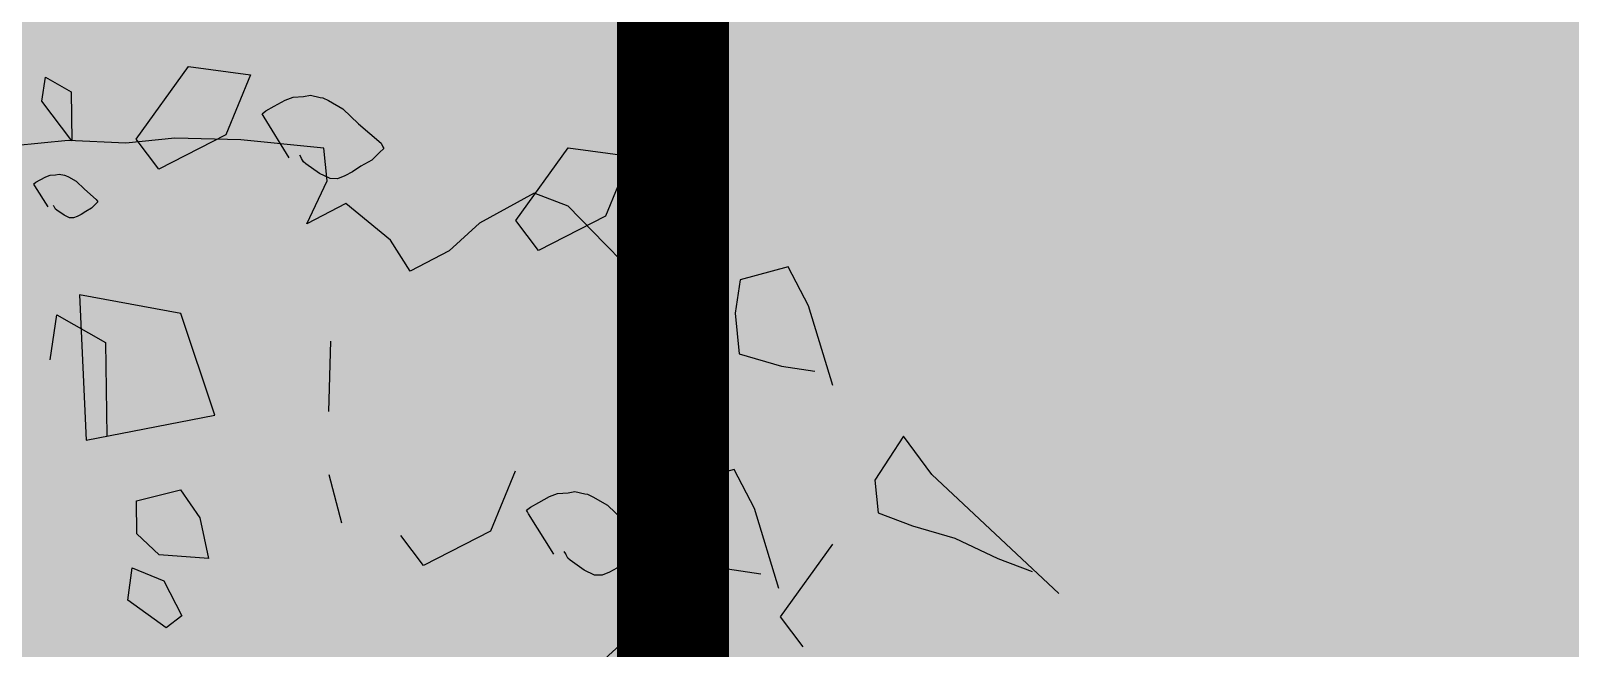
# Model space of a CAD drawing. Header units: metres. Extents: x 71066629 to 71645179, y 84793221 to 85208804.
# Drawn here: x 71318944 to 71323074, y 85038357 to 85040014 of the extents above; entities that cross this region are included whole.
import ezdxf

# ---------------------------------------------------------------- set-up
doc = ezdxf.new("R2010")
doc.units = ezdxf.units.M
doc.header["$LTSCALE"] = 1000
for name, pattern in [('DASH', [0.35, 0.25, -0.1]), ('DASHED', [19.049999999999997, 12.7, -6.35]), ('DASHEDX2', [1.5, 1, -0.5])]:
    doc.linetypes.add(name, pattern=pattern)
for name, color, linetype in [('A_SITEP_PLANT', 85, 'Continuous'), ('G-FRIE-FLWL', 6, 'Continuous'), ('G-PLTG', 105, 'Continuous'), ('G-SITE-开放', 1, 'DASHEDX2'), ('G_N_GUIDES', 3, 'DASH')]:
    doc.layers.add(name, color=color, linetype=linetype)

# ---------------------------------------------------------------- blocks, each defined once
blk = doc.blocks.new('A$C237376EB')
at = {"layer": 'G-SITE-开放', "linetype": 'DASHED', "ltscale": 20}
blk.add_lwpolyline([(743.3579448104138, 607.9323969456746), (743.3579448104138, 741.1690490908804)], dxfattribs=at)
blk = doc.blocks.new('A$C1F6C256B')
at = {"layer": 'A_SITEP_PLANT'}
for p, q in [((2401.510426177585, 4975.191479174013), (2407.930817543878, 5017.710252223886)), ((2401.510426177585, 4975.191479174013), (2407.930817543878, 5017.710252223886)), ((2407.930817543878, 5017.710252223886), (2453.721790893527, 4991.481093560869)), ((2407.930817543878, 5017.710252223886), (2453.721790893527, 4991.481093560869)), ((2569.993561667448, 4906.824250661914), (2663.680050207709, 5037.103081630165)), ((2569.993561667448, 4906.824250661914), (2663.680050207709, 5037.103081630165)), ((2663.680050207709, 5037.103081630165), (2774.410378404777, 5022.221250859468)), ((2663.680050207709, 5037.103081630165), (2774.410378404777, 5022.221250859468)), ((2774.410378404777, 5022.221250859468), (2730.285772326635, 4914.960755759064)), ((2774.410378404777, 5022.221250859468), (2730.285772326635, 4914.960755759064)), ((2453.721790893527, 4991.481093560869), (2454.902553832973, 4903.783448294213)), ((2453.721790893527, 4991.481093560869), (2454.902553832973, 4903.783448294213)), ((2454.902553832973, 4903.783448294213), (2401.510426177585, 4975.191479174013)), ((2454.902553832973, 4903.783448294213), (2401.510426177585, 4975.191479174013)), ((2610.765316044271, 4853.044299677596), (2569.993561667448, 4906.824250661914)), ((2610.765316044271, 4853.044299677596), (2569.993561667448, 4906.824250661914)), ((2730.285772326635, 4914.960755759064), (2610.765316044271, 4853.044299677596)), ((2730.285772326635, 4914.960755759064), (2610.765316044271, 4853.044299677596)), ((3249.197973627422, 4761.215573481459), (3342.693494050007, 4891.475529470248)), ((3249.197973627422, 4761.215573481459), (3342.693494050007, 4891.475529470248)), ((3342.693494050007, 4891.475529470248), (3453.423820877448, 4876.593698202632)), ((3342.693494050007, 4891.475529470248), (3453.423820877448, 4876.593698202632)), ((3453.423820877448, 4876.593698202632), (3409.490183883754, 4769.352078148775)), ((3453.423820877448, 4876.593698202632), (3409.490183883754, 4769.352078148775)), ((3409.490183883754, 4769.352078148775), (3289.742684768687, 4707.798850702704)), ((3409.490183883754, 4769.352078148775), (3289.742684768687, 4707.798850702704)), ((3289.742684768687, 4707.798850702704), (3249.197973627422, 4761.215573481459)), ((3289.742684768687, 4707.798850702704), (3249.197973627422, 4761.215573481459)), ((2468.451557691209, 4628.532810790173), (2480.293435304426, 4368.487437912496)), ((2649.593127409695, 4595.245668833959), (2468.451557691209, 4628.532810790173)), ((2468.451557691209, 4628.532810790173), (2480.293435304426, 4368.487437912496)), ((2649.593127409695, 4595.245668833959), (2468.451557691209, 4628.532810790173)), ((2416.087467460893, 4512.384427240351), (2428.201976268203, 4592.583113950648)), ((2416.087467460893, 4512.384427240351), (2428.201976268203, 4592.583113950648)), ((2428.201976268203, 4592.583113950648), (2515.347375755257, 4543.386689028528)), ((2428.201976268203, 4592.583113950648), (2515.347375755257, 4543.386689028528)), ((2710.611765227688, 4412.90263561366), (2649.593127409695, 4595.245668833959)), ((2710.611765227688, 4412.90263561366), (2649.593127409695, 4595.245668833959)), ((2914.379384827917, 4419.892519170855), (2918.250372612732, 4545.519182711025)), ((2914.379384827917, 4419.892519170855), (2918.250372612732, 4545.519182711025)), ((2515.347375755257, 4543.386689028528), (2517.635213415022, 4375.968482876866)), ((2515.347375755257, 4543.386689028528), (2517.635213415022, 4375.968482876866)), ((2480.293435304426, 4368.487437912496), (2710.611765227688, 4412.90263561366)), ((2480.293435304426, 4368.487437912496), (2710.611765227688, 4412.90263561366)), ((2938.011439318652, 4219.691543890629), (2915.491146599816, 4306.288840871392)), ((2938.011439318652, 4219.691543890629), (2915.491146599816, 4306.288840871392)), ((3247.66344381345, 4313.069798164885), (3203.538838111272, 4205.809302339359)), ((3247.66344381345, 4313.069798164885), (3203.538838111272, 4205.809302339359)), ((2570.429009128478, 4260.041761863453), (2649.210572092386, 4279.767455169029)), ((2570.429009128478, 4260.041761863453), (2649.210572092386, 4279.767455169029)), ((2649.210572092386, 4279.767455169029), (2683.913729761203, 4229.580320525565)), ((2649.210572092386, 4279.767455169029), (2683.913729761203, 4229.580320525565)), ((2571.442706688482, 4200.656533966801), (2570.429009128478, 4260.041761863453)), ((2571.442706688482, 4200.656533966801), (2570.429009128478, 4260.041761863453)), ((2683.913729761203, 4229.580320525565), (2699.317917180189, 4156.64128700408)), ((2683.913729761203, 4229.580320525565), (2699.317917180189, 4156.64128700408)), ((2611.049337843026, 4163.29445477511), (2571.442706688482, 4200.656533966801)), ((2611.049337843026, 4163.29445477511), (2571.442706688482, 4200.656533966801)), ((3084.018383198592, 4143.892848137824), (3043.246627774381, 4197.672797390114)), ((3084.018383198592, 4143.892848137824), (3043.246627774381, 4197.672797390114)), ((3203.538838111272, 4205.809302339359), (3084.018383198592, 4143.892848137824)), ((3203.538838111272, 4205.809302339359), (3084.018383198592, 4143.892848137824)), ((2699.317917180189, 4156.64128700408), (2611.049337843026, 4163.29445477511)), ((2699.317917180189, 4156.64128700408), (2611.049337843026, 4163.29445477511)), ((3722.451039089821, 4052.06412123004), (3815.946561446064, 4182.324076198449)), ((3722.451039089821, 4052.06412123004), (3815.946561446064, 4182.324076198449)), ((2554.957041518297, 4081.874997740786), (2562.757281511207, 4140.110175499838)), ((2554.957041518297, 4081.874997740786), (2562.757281511207, 4140.110175499838)), ((2562.757281511207, 4140.110175499838), (2619.189912386646, 4116.755115789041)), ((2562.757281511207, 4140.110175499838), (2619.189912386646, 4116.755115789041)), ((2619.189912386646, 4116.755115789041), (2651.475714884524, 4054.187575823249)), ((2619.189912386646, 4116.755115789041), (2651.475714884524, 4054.187575823249)), ((2623.541397452645, 4032.809407154971), (2554.957041518297, 4081.874997740786)), ((2623.541397452645, 4032.809407154971), (2554.957041518297, 4081.874997740786)), ((2651.475714884524, 4054.187575823249), (2623.541397452645, 4032.809407154971)), ((2651.475714884524, 4054.187575823249), (2623.541397452645, 4032.809407154971)), ((3762.995750311646, 3998.647398008121), (3722.451039089821, 4052.06412123004)), ((3762.995750311646, 3998.647398008121), (3722.451039089821, 4052.06412123004))]:
    blk.add_line(p, q, dxfattribs=at)
for points in [[(2843.811531687446, 4873.764345480799), (2798.710410344764, 4946.000647010806), (2797.033873740875, 4949.305962994782), (2795.205793742789, 4952.210631413211), (2802.005248726229, 4957.503947721503), (2816.782506308518, 4965.906563769124), (2836.333518519416, 4976.70259318396), (2850.613490222022, 4982.349607070675), (2869.42830401205, 4983.052236956661), (2881.68358819175, 4985.806214059587), (2899.232022926037, 4981.762411475414), (2903.96293061605, 4980.687332741974), (2913.879305381561, 4975.889184806903), (2939.622754960728, 4961.085291750933), (2967.909675268049, 4934.204909225518), (3008.130344208737, 4899.640419893927), (3011.254035650752, 4893.39955135237), (3012.891146581038, 4890.476007750025), (3005.554317750677, 4882.815562461852), (2991.647415701998, 4869.492037429562), (2972.096403491101, 4858.696008014871), (2956.743359435641, 4848.314901553153), (2943.187296263292, 4841.196761091676), (2930.396313506004, 4836.075820456434), (2916.887531585118, 4836.283302834519), (2898.082790493208, 4845.21663367853), (2873.221564714215, 4862.800643382099), (2869.181911829161, 4866.636963732104), (2865.9420897612, 4872.101781663601), (2865.18210602476, 4873.955011848273), (2862.630779718631, 4878.324106168351)], [(2843.811531687446, 4873.764345480799), (2798.710410344764, 4946.000647010806), (2797.033873740875, 4949.305962994782), (2795.205793742789, 4952.210631413211), (2802.005248726229, 4957.503947721503), (2816.782506308518, 4965.906563769124), (2836.333518519416, 4976.70259318396), (2850.613490222022, 4982.349607070675), (2869.42830401205, 4983.052236956661), (2881.68358819175, 4985.806214059587), (2899.232022926037, 4981.762411475414), (2903.96293061605, 4980.687332741974), (2913.879305381561, 4975.889184806903), (2939.622754960728, 4961.085291750933), (2967.909675268049, 4934.204909225518), (3008.130344208737, 4899.640419893927), (3011.254035650752, 4893.39955135237), (3012.891146581038, 4890.476007750025), (3005.554317750677, 4882.815562461852), (2991.647415701998, 4869.492037429562), (2972.096403491101, 4858.696008014871), (2956.743359435641, 4848.314901553153), (2943.187296263292, 4841.196761091676), (2930.396313506004, 4836.075820456434), (2916.887531585118, 4836.283302834519), (2898.082790493208, 4845.21663367853), (2873.221564714215, 4862.800643382099), (2869.181911829161, 4866.636963732104), (2865.9420897612, 4872.101781663601), (2865.18210602476, 4873.955011848273), (2862.630779718631, 4878.324106168351)], [(3473.7777669403, 4652.862259024725), (3408.382177790394, 4719.846033774054), (3342.86123439169, 4787.019895005884), (3281.68472097331, 4810.31102710063), (3184.00574272417, 4756.546881498769), (3130.018292300636, 4707.10293943109), (3060.049517724488, 4670.847760305129), (3025.15007722727, 4726.075626857579), (2945.10744744417, 4791.814179006964), (2875.039999249333, 4755.551023203414), (2911.633928154304, 4832.615341187833), (2905.87078643858, 4890.923711068404), (2757.206448630022, 4905.771885571652), (2639.156751982402, 4908.671610995429), (2551.794455887866, 4900.036807867116), (2448.359197664133, 4904.583486402611), (2302.586514096067, 4890.175458220649)], [(2412.333167061443, 4785.86237144933), (2388.573411482794, 4823.579433632985), (2387.694456846919, 4825.311293612438), (2386.934352882672, 4826.85597661676), (2390.38486858242, 4829.825662556803), (2398.263006460329, 4834.046427947294), (2408.427029140817, 4839.704433883511), (2416.024273018411, 4842.679025754886), (2425.902050247474, 4843.047906407563), (2432.234936198685, 4844.48374800547), (2441.529183761682, 4842.571265513834), (2443.832211729663, 4841.786512769584), (2449.199188038649, 4839.688338958862), (2462.734318040544, 4831.715777674865), (2477.604770223494, 4817.40305928883), (2498.720621357963, 4799.256702438928), (2500.320041962143, 4796.381194413989), (2501.199344185879, 4794.645816694159), (2497.368207456544, 4790.423652346653), (2490.06708386814, 4783.428801600559), (2479.802802524064, 4777.760886264587), (2471.642195602297, 4772.300895956636), (2464.625521249196, 4768.573781607818), (2457.910255249881, 4765.885287754587), (2450.617627229425, 4765.974397060345), (2440.925836788665, 4770.884732156206), (2427.793253312353, 4779.905910340778), (2425.771814879961, 4781.929801069229), (2423.93189114955, 4785.190042912611), (2423.571658057801, 4785.761866854067), (2422.33334998216, 4788.065637717285)], [(2412.333167061443, 4785.86237144933), (2388.573411482794, 4823.579433632985), (2387.694456846919, 4825.311293612438), (2386.934352882672, 4826.85597661676), (2390.38486858242, 4829.825662556803), (2398.263006460329, 4834.046427947294), (2408.427029140817, 4839.704433883511), (2416.024273018411, 4842.679025754886), (2425.902050247474, 4843.047906407563), (2432.234936198685, 4844.48374800547), (2441.529183761682, 4842.571265513834), (2443.832211729663, 4841.786512769584), (2449.199188038649, 4839.688338958862), (2462.734318040544, 4831.715777674865), (2477.604770223494, 4817.40305928883), (2498.720621357963, 4799.256702438928), (2500.320041962143, 4796.381194413989), (2501.199344185879, 4794.645816694159), (2497.368207456544, 4790.423652346653), (2490.06708386814, 4783.428801600559), (2479.802802524064, 4777.760886264587), (2471.642195602297, 4772.300895956636), (2464.625521249196, 4768.573781607818), (2457.910255249881, 4765.885287754587), (2450.617627229425, 4765.974397060345), (2440.925836788665, 4770.884732156206), (2427.793253312353, 4779.905910340778), (2425.771814879961, 4781.929801069229), (2423.93189114955, 4785.190042912611), (2423.571658057801, 4785.761866854067), (2422.33334998216, 4788.065637717285)], [(3815.98792652745, 4465.938790074782), (3772.433690073434, 4608.731229103403), (3736.075726087671, 4678.787530440459), (3650.159170234168, 4655.525505478668), (3641.288228249585, 4595.768941090908), (3648.497284107842, 4522.831590448011), (3724.308054984373, 4500.986893841618), (3783.960321308055, 4492.110971484362)], [(3815.98792652745, 4465.938790074782), (3772.433690073434, 4608.731229103403), (3736.075726087671, 4678.787530440459), (3650.159170234168, 4655.525505478668), (3641.288228249585, 4595.768941090908), (3648.497284107842, 4522.831590448011), (3724.308054984373, 4500.986893841618), (3783.960321308055, 4492.110971484362)], [(4220.716764963814, 4093.786956594908), (3993.579105072014, 4306.854195292981), (3942.692419131286, 4375.474492084875), (3891.589587161667, 4296.773652004282), (3897.352902778948, 4238.463523185666), (3958.536451840249, 4215.173086418625), (4034.261680077005, 4193.115682379692), (4111.419691478077, 4156.634028333239), (4172.596378725662, 4133.341137228825)], [(4220.716764963814, 4093.786956594908), (3993.579105072014, 4306.854195292981), (3942.692419131286, 4375.474492084875), (3891.589587161667, 4296.773652004282), (3897.352902778948, 4238.463523185666), (3958.536451840249, 4215.173086418625), (4034.261680077005, 4193.115682379692), (4111.419691478077, 4156.634028333239), (4172.596378725662, 4133.341137228825)], [(3719.422010531707, 4103.119247044902), (3675.848129017977, 4246.110444705264), (3639.502948350739, 4315.965533153911), (3553.566573463671, 4292.904025599681), (3544.702667193487, 4233.14815668395), (3551.911549150303, 4160.212564978603), (3627.62399413978, 4138.35637374717), (3687.374586350459, 4129.491945943097)], [(3719.422010531707, 4103.119247044902), (3675.848129017977, 4246.110444705264), (3639.502948350739, 4315.965533153911), (3553.566573463671, 4292.904025599681), (3544.702667193487, 4233.14815668395), (3551.911549150303, 4160.212564978603), (3627.62399413978, 4138.35637374717), (3687.374586350459, 4129.491945943097)], [(3317.064598315221, 4164.612892572331), (3271.963476828299, 4236.849194021052), (3270.286940296472, 4240.154510014108), (3268.458860298386, 4243.059178351716), (3275.258315209649, 4248.352494660125), (3290.035572935769, 4256.75511078845), (3309.586585075012, 4267.551140122348), (3323.866556777619, 4273.198154153273), (3342.681370496051, 4273.900783967139), (3354.936654675053, 4276.654761141806), (3372.485089553287, 4272.610958494974), (3377.215997171763, 4271.535879752337), (3387.132371936576, 4266.737731817644), (3412.875821516325, 4251.933838833531), (3441.162741823646, 4225.053456235881), (3481.383410764218, 4190.488966913486), (3484.507102134172, 4184.248098362732), (3486.144213136751, 4181.324554832478), (3478.807384450105, 4173.664109562233), (3464.900482257595, 4160.34058437738), (3445.349469974521, 4149.544555025117), (3429.99642591906, 4139.163448635372), (3416.440362890542, 4132.045308110857), (3403.649380061601, 4126.924367466912), (3390.140598140715, 4127.131849853817), (3371.335857192636, 4136.065180634818), (3346.474631197576, 4153.649190464552), (3342.434978384757, 4157.485510742612), (3339.19515631668, 4162.950328683131), (3338.435172580357, 4164.803558867716), (3335.883846274344, 4169.17265318791)], [(3317.064598315221, 4164.612892572331), (3271.963476828299, 4236.849194021052), (3270.286940296472, 4240.154510014108), (3268.458860298386, 4243.059178351716), (3275.258315209649, 4248.352494660125), (3290.035572935769, 4256.75511078845), (3309.586585075012, 4267.551140122348), (3323.866556777619, 4273.198154153273), (3342.681370496051, 4273.900783967139), (3354.936654675053, 4276.654761141806), (3372.485089553287, 4272.610958494974), (3377.215997171763, 4271.535879752337), (3387.132371936576, 4266.737731817644), (3412.875821516325, 4251.933838833531), (3441.162741823646, 4225.053456235881), (3481.383410764218, 4190.488966913486), (3484.507102134172, 4184.248098362732), (3486.144213136751, 4181.324554832478), (3478.807384450105, 4173.664109562233), (3464.900482257595, 4160.34058437738), (3445.349469974521, 4149.544555025117), (3429.99642591906, 4139.163448635372), (3416.440362890542, 4132.045308110857), (3403.649380061601, 4126.924367466912), (3390.140598140715, 4127.131849853817), (3371.335857192636, 4136.065180634818), (3346.474631197576, 4153.649190464552), (3342.434978384757, 4157.485510742612), (3339.19515631668, 4162.950328683131), (3338.435172580357, 4164.803558867716), (3335.883846274344, 4169.17265318791)], [(3460.002922233602, 4048.138985823287), (3563.438180313387, 4043.592307341867), (3624.621729446342, 4020.301870511816), (3621.619638509932, 3902.245608329831), (3520.970325265836, 3877.527412246389), (3459.872492746508, 3901.028797445033), (3381.170067557367, 3952.129696647287), (3435.164379937574, 4001.576093070325)], [(3460.002922233602, 4048.138985823287), (3563.438180313387, 4043.592307341867), (3624.621729446342, 4020.301870511816), (3621.619638509932, 3902.245608329831), (3520.970325265836, 3877.527412246389), (3459.872492746508, 3901.028797445033), (3381.170067557367, 3952.129696647287), (3435.164379937574, 4001.576093070325)]]:
    blk.add_lwpolyline(points, dxfattribs=at)
for points in [[(2569.993560864765, 4906.824253742583), (2569.993560864765, 4906.824253742583)], [(2569.993560864765, 4906.824253742583), (2569.993560864765, 4906.824253742583)], [(3249.197972906346, 4761.215576165123), (3249.197972906346, 4761.215576165123)], [(3249.197972906346, 4761.215576165123), (3249.197972906346, 4761.215576165123)], [(3043.246627348301, 4197.672800753062), (3043.246627348301, 4197.672800753062)], [(3043.246627348301, 4197.672800753062), (3043.246627348301, 4197.672800753062)], [(3722.451039461361, 4052.064123184449), (3722.451039461361, 4052.064123184449)], [(3722.451039461361, 4052.064123184449), (3722.451039461361, 4052.064123184449)]]:
    blk.add_lwpolyline(points, close=True, dxfattribs=at)

msp = doc.modelspace()

# ---------------------------------------------------------------- hatches: boundary and pattern name
at = {"layer": 'G-FRIE-FLWL'}
h = msp.add_hatch(dxfattribs=at)
h.set_pattern_fill('AR-HBONE', color=256, scale=1000, style=0)
h.set_pattern_definition([(45, (0, 0), (5.551115123125783e-14, 862.1045876226387), [1828.8, -609.6]), (135, (431.052, 431.052), (5.551115123125783e-14, 862.1045876226387), [1828.8, -609.6])])
edge = h.paths.add_edge_path()
edge.add_line((71320791.48423149, 85104859.34594029), (71320791.48423149, 85098859.352251))
edge.add_line((71320791.48423149, 85098859.352251), (71409191.48669386, 85098859.33353661))
edge.add_arc((71409191.48415345, 85086859.3325034), 12000.00103321698, 4.9332459752804425e-06, 89.99998787043887, ccw=False)
edge.add_line((71421191.48518667, 85086859.33353661), (71421191.4851866, 85029459.32375132))
edge.add_line((71421191.4851866, 85029459.32375132), (71427191.48518665, 85029459.32375132))
edge.add_line((71427191.48518665, 85029459.32375132), (71427191.48518667, 85086859.32976861))
edge.add_arc((71409191.48141867, 85086859.32976861), 18000.00376799703, 0, 89.99998080973377)
edge.add_line((71409191.48744747, 85104859.33353661), (71320791.48423149, 85104859.34594029))
at = {"layer": 'G-PLTG'}
h = msp.add_hatch(dxfattribs=at)
h.set_pattern_fill('CROSS', color=256, scale=500, style=0)
h.set_pattern_definition([(0, (0, 0), (793.75, 793.75), [396.875, -1190.625]), (90, (198.4375, -198.4375), (-793.75, 793.75), [396.875, -1190.625])])
h.paths.add_polyline_path([(71319266.16420974, 85061914.20373057), (71338259.79781386, 85064922.49975866), (71337581.37041855, 85069205.92175344), (71314395.56959212, 85065533.65166606), (71315881.2589365, 85056153.37831788), (71294500.83823174, 85052767.05234197), (71295617.83755454, 85045714.59619378), (71312696.30574921, 85048419.55982737), (71313572.33875631, 85042888.50511622), (71296493.87056583, 85040183.54148757), (71299649.65172836, 85020258.72341262), (71318608.1060342, 85020100.38491496), (71380689.756445, 85019539.15440606), (71377332.34291835, 85040737.02916977), (71356552.9134006, 85037445.89085911), (71358430.12698108, 85025593.63077186), (71331762.56001942, 85021369.90310389), (71328477.43625359, 85042111.35825635), (71322551.2879756, 85041172.74857809)])

# ---------------------------------------------------------------- linework, layer by layer
at = {"layer": 'G-SITE-开放', "const_width": 300}
msp.add_lwpolyline([(71320666.62163167, 85153154.9815508), (71320666.62163167, 85020083.21220979)], dxfattribs=at)

# ---------------------------------------------------------------- block references
at = {"layer": 'A_SITEP_PLANT', "xscale": 1.5, "yscale": 1.5, "zscale": 1.5}
msp.add_blockref('A$C1F6C256B', (71315371.32815295, 85032362.76345685), dxfattribs=at)
at = {"layer": 'G_N_GUIDES', "xscale": 1000, "yscale": 1000, "zscale": 1000}
msp.add_blockref('A$C237376EB', (70577308.67682125, 84412150.79480837), dxfattribs=at)

doc.saveas('drawing.dxf')
